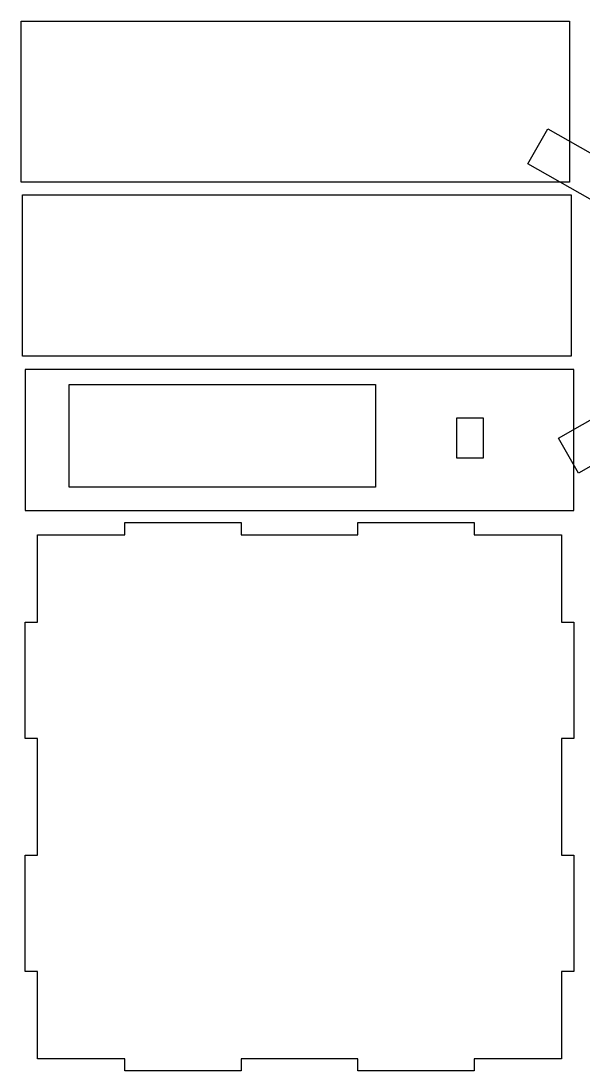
# Model space of a CAD drawing. Header units: millimetres. Extents: x 0 to 539, y 3 to 272.
# Drawn here: x 276.9 to 416.5, y 3 to 263.4 of the extents above; entities that cross this region are included whole.
import ezdxf

# ---------------------------------------------------------------- set-up
doc = ezdxf.new("R2010")
doc.units = ezdxf.units.MM
doc.layers.get('0').update_dxf_attribs({"linetype": 'CONTINUOUS'})

msp = doc.modelspace()

# ---------------------------------------------------------------- linework, layer by layer
for points in [[(412.95, 263.38), (412.95, 223.38), (276.95, 223.38), (276.95, 263.38)], [(407.53, 236.62), (473.01, 199.52), (468.08, 190.82), (402.6, 227.92)], [(413.32, 220.28), (413.32, 180.28), (277.32, 180.28), (277.32, 220.28)], [(410.25, 159.9), (464.34, 190.76), (469.29, 182.07), (415.21, 151.22)], [(414, 142), (414, 177), (278, 177), (278, 142)], [(288.87, 147.74), (288.87, 173.24), (364.87, 173.24), (364.87, 147.74)], [(385, 165), (391.5, 165), (391.5, 155), (385, 155)], [(411, 136), (411, 114.31), (414, 114.31), (414, 85.44), (411, 85.44), (411, 56.56), (414, 56.56), (414, 27.69), (411, 27.69), (411, 6), (389.31, 6), (389.31, 3), (360.44, 3), (360.44, 6), (331.56, 6), (331.56, 3), (302.69, 3), (302.69, 6), (281, 6), (281, 27.69), (278, 27.69), (278, 56.56), (281, 56.56), (281, 85.44), (278, 85.44), (278, 114.31), (281, 114.31), (281, 136), (302.69, 136), (302.69, 139), (331.56, 139), (331.56, 136), (360.44, 136), (360.44, 139), (389.31, 139), (389.31, 136)]]:
    msp.add_lwpolyline(points, close=True)

doc.saveas('drawing.dxf')
